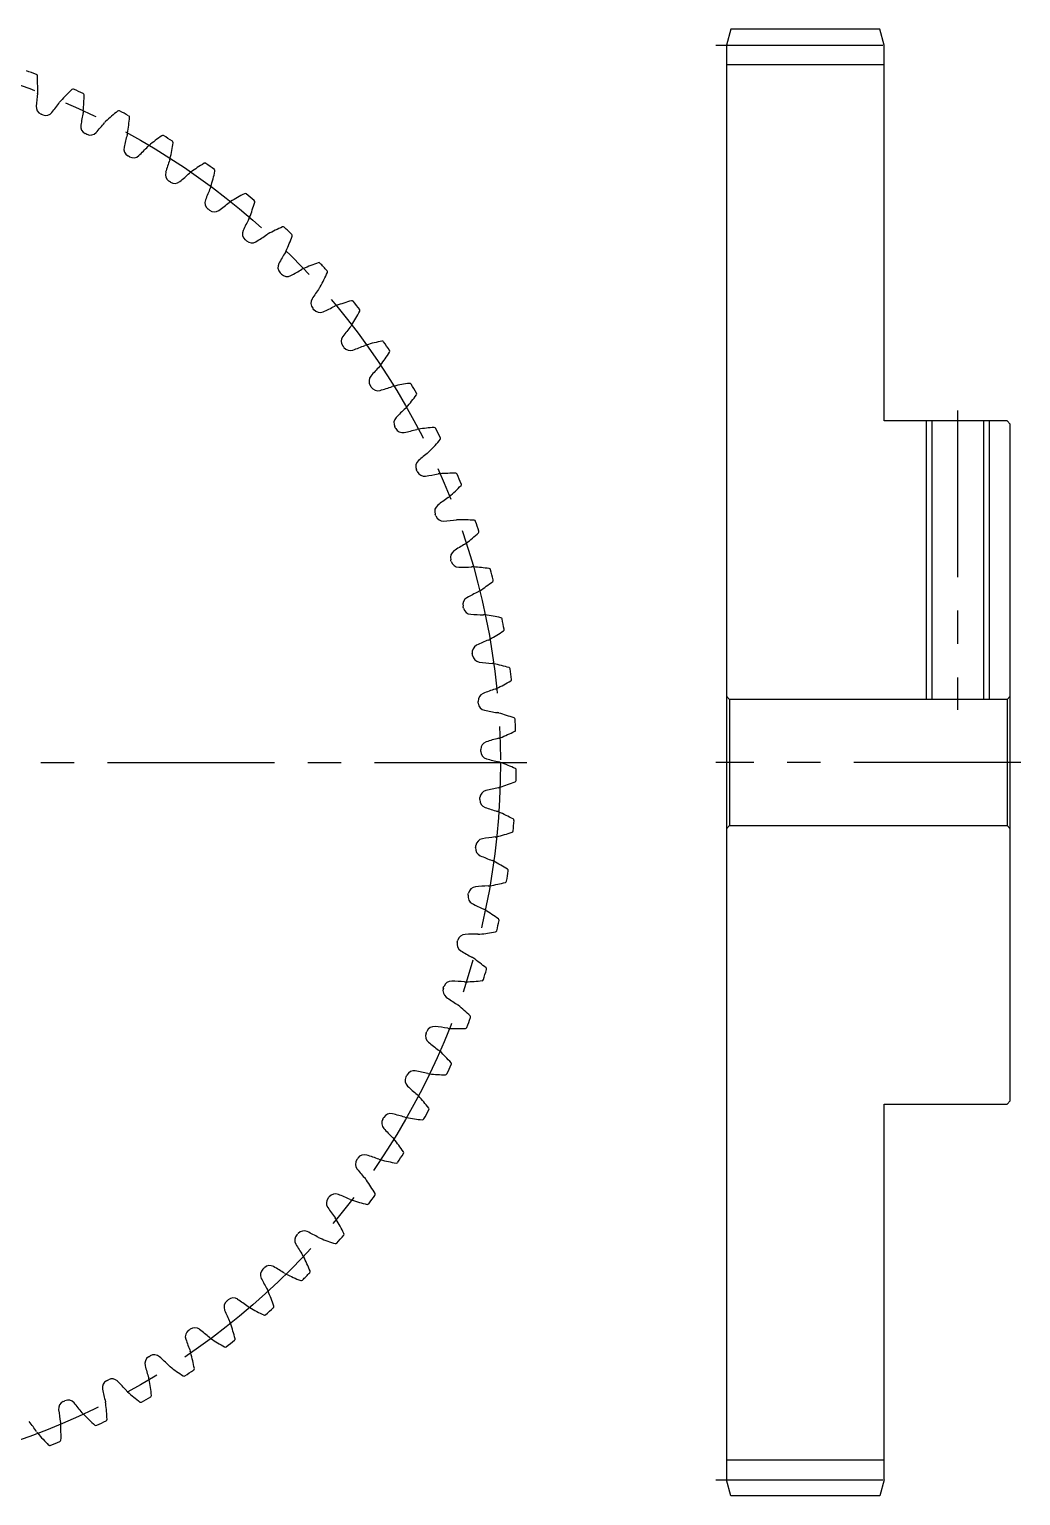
# Model space of a CAD drawing. Extents: x -1 to 188, y -8 to 150.
# Drawn here: x 93.2 to 187.5, y 10 to 149.5 of the extents above; entities that cross this region are included whole.
import ezdxf

# ---------------------------------------------------------------- set-up
doc = ezdxf.new("R2010")
doc.units = 0
doc.header["$LTSCALE"] = 0.5
doc.linetypes.add('CENTER', pattern=[50.8, 31.75, -6.35, 6.35, -6.35])
for name, color, linetype in [('MSM_CENTER', 1, 'CENTER'), ('MSM_CONTINUOUS', 7, 'CONTINUOUS'), ('MSM_NARROW', 5, 'CONTINUOUS')]:
    doc.layers.add(name, color=color, linetype=linetype)

msp = doc.modelspace()

# ---------------------------------------------------------------- linework, layer by layer
at = {"layer": 'MSM_CENTER'}
for p, q in [((158.5, 148), (175.5, 148)), ((181.5, 113.25), (181.5, 84.75)), ((-1, 79.75), (140.5, 79.75)), ((187.5, 79.75), (158.5, 79.75)), ((158.5, 11.5), (175.5, 11.5))]:
    msp.add_line(p, q, dxfattribs=at)
msp.add_circle((69.75, 79.75), 68.25, dxfattribs=at)
at = {"layer": 'MSM_CONTINUOUS'}
for p, q in [((159.9, 149.5), (159.5, 148)), ((174.1, 149.5), (159.9, 149.5)), ((174.5, 148), (174.1, 149.5)), ((159.5, 148), (159.5, 11.5)), ((174.5, 112.25), (174.5, 148)), ((174.5, 146.12), (159.5, 146.12)), ((186.2, 112.25), (174.5, 112.25)), ((179.04, 112.25), (179.04, 85.75)), ((183.96, 112.25), (183.96, 85.75)), ((186.5, 111.95), (186.2, 112.25)), ((186.5, 47.55), (186.5, 111.95)), ((159.5, 86.05), (159.8, 85.75)), ((159.8, 85.75), (159.8, 73.75)), ((186.2, 85.75), (159.8, 85.75)), ((186.2, 85.75), (186.5, 86.05)), ((186.2, 85.75), (186.2, 73.75)), ((159.8, 73.75), (159.5, 73.45)), ((159.8, 73.75), (186.2, 73.75)), ((186.5, 73.45), (186.2, 73.75)), ((186.2, 47.25), (186.5, 47.55)), ((174.5, 11.5), (174.5, 47.25)), ((174.5, 47.25), (186.2, 47.25)), ((174.5, 13.38), (159.5, 13.38)), ((159.9, 10), (159.5, 11.5)), ((174.5, 11.5), (174.1, 10)), ((174.1, 10), (159.9, 10))]:
    msp.add_line(p, q, dxfattribs=at)
for centre, radius, start, end in [((69.75, 79.75), 69.75, 69.8096, 70.63), ((93.77, 145.07), 0.15, 3.0511, 69.8097), ((71.2, 143.87), 22.75, 359.2308, 3.051), ((112.85, 127.25), 22.75, 133.4326, 137.2527), ((97.31, 143.66), 0.15, 66.6739, 133.4325), ((69.75, 79.75), 69.75, 65.8536, 66.6739), ((113.95, 140.5), 20.22, 171.7576, 175.2166), ((92.71, 143.58), 1.25, 351.7069, 359.2308), ((79.53, 154.24), 20.22, 321.267, 324.7259), ((97.06, 141.85), 1.25, 137.2527, 144.7766), ((98.22, 143.26), 0.15, 359.0949, 65.8534), ((75.62, 143.62), 22.75, 355.2747, 359.0949), ((94.55, 142.13), 0.75, 175.2166, 248.3197), ((69.75, 79.75), 66.37, 68.1638, 68.3197), ((94.72, 142.06), 0.75, 248.1638, 321.2669), ((118.04, 137.31), 20.22, 167.8015, 171.2605), ((97.06, 141.85), 1.25, 347.7508, 355.2747), ((116.02, 124.16), 22.75, 129.4765, 133.2967), ((101.65, 141.61), 0.15, 62.7179, 129.4765), ((69.75, 79.75), 69.75, 61.8975, 62.7179), ((80.02, 143.06), 22.75, 351.3187, 355.1389), ((102.54, 141.14), 0.15, 355.139, 61.8974), ((98.79, 140.27), 0.75, 171.2605, 244.3637), ((69.75, 79.75), 66.37, 64.2078, 64.3637), ((98.96, 140.19), 0.75, 244.2078, 317.3109), ((84.64, 153.39), 20.22, 317.3109, 320.7699), ((101.27, 139.81), 1.25, 133.2967, 140.8206), ((101.27, 139.81), 1.25, 343.7948, 351.3187), ((102.9, 138.12), 0.75, 167.3045, 240.4076), ((121.89, 133.84), 20.22, 163.8455, 167.3045), ((89.69, 152.19), 20.22, 313.3549, 316.8139), ((105.34, 137.5), 1.25, 129.3406, 136.8645), ((118.97, 120.86), 22.75, 125.5205, 129.3407), ((105.84, 139.26), 0.15, 58.7618, 125.5205), ((69.75, 79.75), 69.75, 57.9415, 58.7618), ((84.36, 142.2), 22.75, 347.3626, 351.1828), ((106.69, 138.74), 0.15, 351.1829, 57.9414), ((69.75, 79.75), 66.37, 60.2517, 60.4076), ((103.06, 138.03), 0.75, 240.2517, 313.3549), ((125.5, 130.11), 20.22, 159.8894, 163.3484), ((105.34, 137.5), 1.25, 339.8388, 347.3627), ((121.69, 117.37), 22.75, 121.5644, 125.3846), ((109.86, 136.63), 0.15, 54.8058, 121.5644), ((69.75, 79.75), 69.75, 53.9854, 54.8058), ((106.85, 135.69), 0.75, 163.3484, 236.4516), ((94.64, 150.64), 20.22, 309.3988, 312.8578), ((109.24, 134.9), 1.25, 125.3846, 132.9085), ((88.63, 141.04), 22.75, 343.4066, 347.2268), ((110.67, 136.05), 0.15, 347.2269, 53.9853), ((69.75, 79.75), 66.37, 56.2957, 56.4516), ((107, 135.59), 0.75, 236.2957, 309.3988), ((128.84, 126.15), 20.22, 155.9334, 159.3924), ((109.24, 134.9), 1.25, 335.8827, 343.4066), ((110.62, 133), 0.75, 159.3924, 232.4955), ((99.47, 148.75), 20.22, 305.4428, 308.9018), ((112.95, 132.05), 1.25, 121.4286, 128.9525), ((124.17, 113.7), 22.75, 117.6084, 121.4286), ((113.69, 133.72), 0.15, 50.8497, 117.6084), ((69.75, 79.75), 69.75, 50.0294, 50.8497), ((92.82, 139.6), 22.75, 339.4506, 343.2707), ((114.46, 133.09), 0.15, 343.2709, 50.0295), ((69.75, 79.75), 66.37, 52.3396, 52.4955), ((110.76, 132.89), 0.75, 232.3396, 305.4428), ((131.9, 121.96), 20.22, 151.9774, 155.4363), ((112.95, 132.05), 1.25, 331.9267, 339.4506), ((114.19, 130.05), 0.75, 155.4364, 228.5395), ((104.16, 146.54), 20.22, 301.4867, 304.9457), ((116.46, 128.94), 1.25, 117.4725, 124.9964), ((126.38, 109.86), 22.75, 113.6523, 117.4725), ((117.31, 130.56), 0.15, 46.8937, 113.6523), ((69.75, 79.75), 69.75, 46.0733, 46.8937), ((96.89, 137.86), 22.75, 335.4945, 339.3147), ((118.03, 129.88), 0.15, 339.3147, 46.0735), ((69.75, 79.75), 66.37, 48.3836, 48.5395), ((114.33, 129.93), 0.75, 228.3836, 301.4868), ((116.46, 128.94), 1.25, 327.9706, 335.4945), ((117.56, 126.87), 0.75, 151.4803, 224.5834), ((134.67, 117.57), 20.22, 148.0213, 151.4803), ((128.32, 105.88), 22.75, 109.6963, 113.5165), ((120.7, 127.16), 0.15, 42.9376, 109.6963), ((69.75, 79.75), 69.75, 42.1173, 42.9376), ((69.75, 79.75), 66.37, 44.4275, 44.5834), ((117.69, 126.74), 0.75, 224.4275, 297.5307), ((108.69, 144.01), 20.22, 297.5307, 300.9897), ((119.74, 125.6), 1.25, 113.5165, 121.0404), ((100.84, 135.85), 22.75, 331.5385, 335.3586), ((121.38, 126.43), 0.15, 335.3586, 42.1172), ((137.12, 113), 20.22, 144.0653, 147.5243), ((119.74, 125.6), 1.25, 324.0146, 331.5385), ((120.7, 123.46), 0.75, 147.5243, 220.6274), ((69.75, 79.75), 66.37, 40.4715, 40.6274), ((120.81, 123.32), 0.75, 220.4715, 293.5746), ((113.03, 141.17), 20.22, 293.5746, 297.0336), ((122.78, 122.04), 1.25, 109.5604, 117.0843), ((129.98, 101.78), 22.75, 105.7403, 109.5604), ((123.85, 123.53), 0.15, 38.9816, 105.7402), ((69.75, 79.75), 69.75, 38.1613, 38.9816), ((124.47, 122.75), 0.15, 331.4027, 38.1614), ((122.78, 122.04), 1.25, 320.0585, 327.5824), ((104.63, 133.57), 22.75, 327.5824, 331.4026), ((123.59, 119.84), 0.75, 143.5682, 216.6714), ((139.26, 108.27), 20.22, 140.1092, 143.5682), ((69.75, 79.75), 66.37, 36.5155, 36.6714), ((123.7, 119.69), 0.75, 216.5155, 289.6186), ((117.16, 138.03), 20.22, 289.6186, 293.0776), ((125.58, 118.28), 1.25, 105.6044, 113.1283), ((131.36, 97.57), 22.75, 101.7842, 105.6044), ((108.26, 131.04), 22.75, 323.6264, 327.4466), ((126.75, 119.7), 0.15, 35.0256, 101.7842), ((69.75, 79.75), 69.75, 34.2052, 35.0256), ((127.31, 118.88), 0.15, 327.4466, 34.2051), ((141.06, 103.41), 20.22, 136.1532, 139.6122), ((125.58, 118.28), 1.25, 316.1025, 323.6264), ((126.23, 116.03), 0.75, 139.6122, 212.7153), ((132.44, 93.28), 22.75, 97.8282, 101.6484), ((129.37, 115.67), 0.15, 31.0695, 97.8282), ((69.75, 79.75), 66.37, 32.5594, 32.7153), ((126.33, 115.87), 0.75, 212.5594, 285.6626), ((121.07, 134.62), 20.22, 285.6626, 289.1216), ((128.1, 114.34), 1.25, 101.6483, 109.1722), ((111.71, 128.26), 22.75, 319.6703, 323.4905), ((69.75, 79.75), 69.75, 30.2492, 31.0695), ((129.87, 114.81), 0.15, 323.4905, 30.2491), ((142.52, 98.44), 20.22, 132.1971, 135.6561), ((128.1, 114.34), 1.25, 312.1464, 319.6704), ((128.6, 112.05), 0.75, 135.6561, 208.7593), ((69.75, 79.75), 66.37, 28.6034, 28.7593), ((133.23, 88.92), 22.75, 93.8721, 97.6923), ((131.7, 111.47), 0.15, 27.1135, 93.8721), ((128.68, 111.89), 0.75, 208.6034, 281.7065), ((124.73, 130.95), 20.22, 281.7065, 285.1655), ((130.35, 110.23), 1.25, 97.6923, 105.2162), ((114.96, 125.25), 22.75, 315.7143, 319.5345), ((69.75, 79.75), 69.75, 26.2931, 27.1135), ((132.15, 110.58), 0.15, 319.5345, 26.2932), ((143.64, 93.37), 20.22, 128.2411, 131.7001), ((130.35, 110.23), 1.25, 308.1904, 315.7143), ((130.68, 107.91), 0.75, 131.7001, 204.8032), ((69.75, 79.75), 66.37, 24.6473, 24.8032), ((130.76, 107.74), 0.75, 204.6473, 277.7505), ((128.13, 127.04), 20.22, 277.7505, 281.2095), ((132.31, 105.98), 1.25, 93.7362, 101.2601), ((133.71, 84.52), 22.75, 89.9161, 93.7363), ((117.99, 122.02), 22.75, 311.7582, 315.5784), ((133.74, 107.12), 0.15, 23.1574, 89.9161), ((69.75, 79.75), 69.75, 22.3371, 23.1574), ((134.13, 106.2), 0.15, 315.5784, 22.337), ((144.4, 88.24), 20.22, 124.285, 127.744), ((132.31, 105.98), 1.25, 304.2344, 311.7583), ((132.48, 103.64), 0.75, 127.744, 200.8472), ((69.75, 79.75), 66.37, 20.6913, 20.8472), ((132.55, 103.47), 0.75, 200.6913, 273.7944), ((131.26, 122.9), 20.22, 273.7944, 277.2534), ((133.97, 101.6), 1.25, 89.7802, 97.3041), ((133.89, 80.1), 22.75, 85.96, 89.7802), ((135.48, 102.64), 0.15, 19.2014, 85.96), ((69.75, 79.75), 69.75, 18.381, 19.2014), ((144.81, 83.07), 20.22, 120.329, 123.788), ((133.97, 101.6), 1.25, 300.2783, 307.8022), ((120.79, 118.59), 22.75, 307.8022, 311.6224), ((135.8, 101.7), 0.15, 311.6225, 18.3811), ((133.98, 99.25), 0.75, 123.788, 196.8911), ((69.75, 79.75), 66.37, 16.7352, 16.8911), ((134.03, 99.08), 0.75, 196.7352, 269.8384), ((134.09, 118.55), 20.22, 269.8384, 273.2974), ((135.32, 97.12), 1.25, 85.8242, 93.3481), ((133.76, 75.67), 22.75, 82.004, 85.8242), ((136.9, 98.05), 0.15, 15.2453, 82.004), ((69.75, 79.75), 69.75, 14.425, 15.2453), ((123.35, 114.98), 22.75, 303.8462, 307.6663), ((137.16, 97.09), 0.15, 307.6663, 14.4251), ((135.17, 94.78), 0.75, 119.832, 192.9351), ((144.86, 77.88), 20.22, 116.373, 119.8319), ((135.32, 97.12), 1.25, 296.3223, 303.8462), ((69.75, 79.75), 66.37, 12.7792, 12.9351), ((135.21, 94.6), 0.75, 192.7792, 265.8823), ((136.61, 114.02), 20.22, 265.8823, 269.3413), ((136.36, 92.55), 1.25, 81.8681, 89.392), ((133.32, 71.27), 22.75, 78.048, 81.8681), ((138, 93.38), 0.15, 11.2893, 78.048), ((125.65, 111.2), 22.75, 299.8901, 303.7103), ((69.75, 79.75), 69.75, 10.4689, 11.2893), ((138.19, 92.4), 0.15, 303.7103, 10.4691), ((136.05, 90.23), 0.75, 115.8759, 188.979), ((144.55, 72.71), 20.22, 112.4169, 115.8759), ((136.36, 92.55), 1.25, 292.3662, 299.8901), ((69.75, 79.75), 66.37, 8.8232, 8.979), ((136.08, 90.05), 0.75, 188.8232, 261.9263), ((138.82, 109.33), 20.22, 261.9263, 265.3853), ((137.09, 87.93), 1.25, 77.9121, 85.436), ((132.59, 66.9), 22.75, 74.0919, 77.9121), ((138.78, 88.63), 0.15, 7.3332, 74.0919), ((69.75, 79.75), 69.75, 6.5129, 7.3332), ((143.89, 67.56), 20.22, 108.4609, 111.9199), ((137.09, 87.93), 1.25, 288.4102, 295.9341), ((127.68, 107.26), 22.75, 295.9341, 299.7542), ((138.9, 87.64), 0.15, 299.7542, 6.513), ((136.62, 85.63), 0.75, 111.9199, 185.023), ((69.75, 79.75), 66.37, 4.8671, 5.023), ((136.63, 85.45), 0.75, 184.8671, 257.9703), ((140.69, 104.49), 20.22, 257.9703, 261.4292), ((137.49, 83.26), 1.25, 73.956, 81.4799), ((131.55, 62.59), 22.75, 70.1359, 73.956), ((139.23, 83.85), 0.15, 3.3772, 70.1359), ((69.75, 79.75), 69.75, 2.5569, 3.3772), ((129.45, 103.2), 22.75, 291.978, 295.7982), ((139.28, 82.85), 0.15, 295.7981, 2.557), ((136.86, 81), 0.75, 107.9638, 181.067), ((69.75, 79.75), 66.37, 0.9111, 1.067), ((142.87, 62.48), 20.22, 104.5048, 107.9638), ((137.49, 83.26), 1.25, 284.4541, 291.978), ((136.87, 80.82), 0.75, 180.9111, 254.0142), ((142.23, 99.54), 20.22, 254.0142, 257.4732), ((137.57, 78.58), 1.25, 70, 77.5239), ((130.22, 58.37), 22.75, 66.1798, 70), ((139.35, 79.05), 0.15, 359.4212, 66.1798), ((69.75, 79.75), 69.75, 358.6008, 359.4212), ((136.79, 76.37), 0.75, 104.0078, 177.1109), ((141.5, 57.47), 20.22, 100.5488, 104.0078), ((137.57, 78.58), 1.25, 280.4981, 288.022), ((130.92, 99.03), 22.75, 288.022, 291.8422), ((139.33, 78.05), 0.15, 291.8423, 358.6009), ((69.75, 79.75), 66.37, 356.955, 357.1109), ((136.78, 76.18), 0.75, 176.955, 250.0582), ((143.42, 94.49), 20.22, 250.0582, 253.5172), ((137.33, 73.9), 1.25, 66.0439, 73.5678), ((128.6, 54.25), 22.75, 62.2238, 66.044), ((139.13, 74.25), 0.15, 355.4651, 62.2238), ((69.75, 79.75), 69.75, 354.6448, 355.4651), ((139.8, 52.58), 20.22, 96.5927, 100.0517), ((137.33, 73.9), 1.25, 276.542, 284.066), ((132.11, 94.76), 22.75, 284.0659, 287.8861), ((139.05, 73.25), 0.15, 287.8861, 354.6449), ((136.37, 71.57), 0.75, 172.999, 246.1021), ((69.75, 79.75), 66.37, 352.999, 353.1549), ((136.4, 71.75), 0.75, 100.0517, 173.1549), ((144.26, 89.37), 20.22, 246.1021, 249.5611), ((136.77, 69.25), 1.25, 62.0879, 69.6118), ((126.7, 50.25), 22.75, 58.2677, 62.0879), ((138.43, 68.49), 0.15, 283.9301, 350.6888), ((69.75, 79.75), 69.75, 350.6887, 351.5091), ((138.59, 69.47), 0.15, 351.5091, 58.2677), ((135.65, 66.99), 0.75, 169.0429, 242.1461), ((69.75, 79.75), 66.37, 349.0429, 349.1988), ((135.69, 67.17), 0.75, 96.0957, 169.1988), ((137.75, 47.81), 20.22, 92.6367, 96.0957), ((136.77, 69.25), 1.25, 272.586, 280.1099), ((132.99, 90.42), 22.75, 280.1099, 283.9301), ((144.75, 84.21), 20.22, 242.1461, 245.6051), ((135.88, 64.66), 1.25, 58.1319, 65.6558), ((124.53, 46.39), 22.75, 54.3117, 58.1319), ((69.75, 79.75), 69.75, 346.7327, 347.553), ((137.71, 64.75), 0.15, 347.553, 54.3117), ((69.75, 79.75), 66.37, 345.0869, 345.2428), ((134.66, 62.65), 0.75, 92.1396, 165.2428), ((135.39, 43.19), 20.22, 88.6806, 92.1396), ((135.88, 64.66), 1.25, 268.63, 276.1539), ((133.58, 86.04), 22.75, 276.1538, 279.974), ((137.49, 63.78), 0.15, 279.974, 346.7328), ((134.61, 62.48), 0.75, 165.0869, 238.19), ((144.88, 79.02), 20.22, 238.19, 241.649), ((134.68, 60.13), 1.25, 54.1758, 61.6997), ((122.1, 42.69), 22.75, 50.3556, 54.1758), ((69.75, 79.75), 69.75, 342.7766, 343.597), ((136.52, 60.1), 0.15, 343.597, 50.3556), ((133.33, 58.21), 0.75, 88.1836, 161.2867), ((132.71, 38.75), 20.22, 84.7246, 88.1836), ((134.68, 60.13), 1.25, 264.6739, 272.1978), ((133.86, 81.62), 22.75, 272.1978, 276.018), ((136.23, 59.14), 0.15, 276.018, 342.7767), ((133.27, 58.04), 0.75, 161.1308, 234.234), ((69.75, 79.75), 66.37, 341.1308, 341.2867), ((144.65, 73.84), 20.22, 234.234, 237.693), ((133.18, 55.7), 1.25, 50.2198, 57.7437), ((119.42, 39.17), 22.75, 46.3996, 50.2198), ((131.69, 53.88), 0.75, 84.2276, 157.3307), ((129.73, 34.51), 20.22, 80.7686, 84.2275), ((133.18, 55.7), 1.25, 260.7179, 268.2418), ((133.84, 77.19), 22.75, 268.2418, 272.0619), ((134.65, 54.6), 0.15, 272.0619, 338.8207), ((69.75, 79.75), 69.75, 338.8206, 339.6409), ((135, 55.54), 0.15, 339.6409, 46.3996), ((131.62, 53.71), 0.75, 157.1748, 230.2779), ((69.75, 79.75), 66.37, 337.1748, 337.3307), ((144.06, 68.69), 20.22, 230.2779, 233.7369), ((131.37, 51.38), 1.25, 46.2637, 53.7876), ((116.5, 35.84), 22.75, 42.4436, 46.2637), ((129.76, 49.67), 0.75, 80.2715, 153.3747), ((126.47, 30.48), 20.22, 76.8125, 80.2715), ((69.75, 79.75), 69.75, 334.8646, 335.6849), ((133.18, 51.09), 0.15, 335.6849, 42.4436), ((129.67, 49.5), 0.75, 153.2188, 226.3219), ((69.75, 79.75), 66.37, 333.2188, 333.3747), ((143.12, 63.59), 20.22, 226.3219, 229.7809), ((131.37, 51.38), 1.25, 256.7618, 264.2857), ((133.51, 72.77), 22.75, 264.2857, 268.1059), ((132.76, 50.19), 0.15, 268.106, 334.8647), ((129.26, 47.19), 1.25, 42.3077, 49.8316), ((113.36, 32.72), 22.75, 38.4875, 42.3077), ((127.54, 45.6), 0.75, 76.3155, 149.4186), ((122.93, 26.68), 20.22, 72.8565, 76.3155), ((69.75, 79.75), 69.75, 330.9085, 331.7289), ((131.05, 46.78), 0.15, 331.7289, 38.4875), ((127.45, 45.44), 0.75, 149.2627, 222.3659), ((69.75, 79.75), 66.37, 329.2627, 329.4186), ((141.83, 58.56), 20.22, 222.3659, 225.8248), ((129.26, 47.19), 1.25, 252.8058, 260.3297), ((132.87, 68.39), 22.75, 260.3297, 264.1499), ((130.57, 45.91), 0.15, 264.1499, 330.9086), ((126.87, 43.17), 1.25, 38.3516, 45.8755), ((110.01, 29.82), 22.75, 34.5315, 38.3516), ((124.94, 41.54), 0.75, 145.3067, 218.4098), ((69.75, 79.75), 66.37, 325.3067, 325.4626), ((125.04, 41.69), 0.75, 72.3594, 145.4626), ((119.14, 23.14), 20.22, 68.9004, 72.3594), ((126.87, 43.17), 1.25, 248.8497, 256.3736), ((131.94, 64.06), 22.75, 256.3736, 260.1938), ((69.75, 79.75), 69.75, 326.9525, 327.7728), ((128.63, 42.63), 0.15, 327.7728, 34.5315), ((140.2, 53.64), 20.22, 218.4098, 221.8688), ((128.09, 41.79), 0.15, 260.1938, 326.9526), ((124.21, 39.31), 1.25, 34.3956, 41.9195), ((106.47, 27.16), 22.75, 30.5754, 34.3956), ((122.17, 37.83), 0.75, 141.3506, 214.4538), ((69.75, 79.75), 66.37, 321.3506, 321.5065), ((122.29, 37.97), 0.75, 68.4034, 141.5065), ((115.12, 19.86), 20.22, 64.9444, 68.4034), ((124.21, 39.31), 1.25, 244.8937, 252.4176), ((130.71, 59.81), 22.75, 252.4176, 256.2378), ((125.33, 37.86), 0.15, 256.2378, 322.9965), ((69.75, 79.75), 69.75, 322.9964, 323.8168), ((125.93, 38.66), 0.15, 323.8168, 30.5754), ((138.23, 48.84), 20.22, 214.4538, 217.9128), ((121.29, 35.65), 1.25, 30.4396, 37.9634), ((102.75, 24.76), 22.75, 26.6194, 30.4396), ((69.75, 79.75), 66.37, 317.3946, 317.5505), ((119.28, 34.44), 0.75, 64.4473, 137.5505), ((110.88, 16.88), 20.22, 60.9883, 64.4473), ((122.96, 34.88), 0.15, 319.8607, 26.6194), ((119.16, 34.31), 0.75, 137.3946, 210.4977), ((135.93, 44.19), 20.22, 210.4977, 213.9567), ((121.29, 35.65), 1.25, 240.9377, 248.4616), ((129.19, 55.65), 22.75, 248.4615, 252.2817), ((122.31, 34.13), 0.15, 252.2817, 319.0405), ((69.75, 79.75), 69.75, 319.0404, 319.8607), ((118.13, 32.2), 1.25, 26.4835, 34.0074), ((98.88, 22.61), 22.75, 22.6633, 26.4835), ((115.9, 31.01), 0.75, 133.4385, 206.5417), ((69.75, 79.75), 66.37, 313.4385, 313.5944), ((116.04, 31.14), 0.75, 60.4913, 133.5944), ((106.44, 14.19), 20.22, 57.0323, 60.4913), ((118.13, 32.2), 1.25, 236.9816, 244.5055), ((127.38, 51.61), 22.75, 244.5055, 248.3257), ((69.75, 79.75), 69.75, 315.0843, 315.9047), ((119.74, 31.32), 0.15, 315.9047, 22.6633), ((133.32, 39.71), 20.22, 206.5417, 210.0007), ((114.73, 28.98), 1.25, 22.5275, 30.0514), ((94.87, 20.74), 22.75, 18.7073, 22.5275), ((119.04, 30.61), 0.15, 248.3257, 315.0844), ((112.43, 27.94), 0.75, 129.4825, 202.5856), ((69.75, 79.75), 66.37, 309.4825, 309.6384), ((112.57, 28.06), 0.75, 56.5352, 129.6384), ((101.83, 11.81), 20.22, 53.0763, 56.5352), ((114.73, 28.98), 1.25, 233.0256, 240.5495), ((116.28, 27.99), 0.15, 311.9486, 18.7073), ((130.41, 35.42), 20.22, 202.5856, 206.0446), ((111.12, 25.99), 1.25, 18.5714, 26.0953), ((125.31, 47.7), 22.75, 240.5495, 244.3696), ((115.53, 27.32), 0.15, 244.3696, 311.1284), ((69.75, 79.75), 69.75, 311.1283, 311.9486), ((108.75, 25.12), 0.75, 125.5264, 198.6296), ((69.75, 79.75), 66.37, 305.5264, 305.6823), ((108.9, 25.23), 0.75, 52.5792, 125.6823), ((97.07, 9.76), 20.22, 49.1202, 52.5792), ((90.74, 19.14), 22.75, 14.7512, 18.5714), ((127.21, 31.34), 20.22, 198.6296, 202.0886), ((107.31, 23.27), 1.25, 14.6154, 22.1393), ((111.12, 25.99), 1.25, 229.0695, 236.5934), ((122.96, 43.94), 22.75, 236.5934, 240.4136), ((111.8, 24.29), 0.15, 240.4136, 307.1723), ((69.75, 79.75), 69.75, 307.1722, 307.9926), ((112.59, 24.9), 0.15, 307.9926, 14.7512), ((104.89, 22.56), 0.75, 121.5704, 194.6735), ((123.73, 27.49), 20.22, 194.6735, 198.1325), ((69.75, 79.75), 66.37, 301.5704, 301.7263), ((105.05, 22.66), 0.75, 48.6232, 121.7263), ((92.18, 8.04), 20.22, 45.1642, 48.6232), ((107.31, 23.27), 1.25, 225.1135, 232.6374), ((86.51, 17.84), 22.75, 10.7952, 14.6154), ((100.86, 20.27), 0.75, 117.6144, 190.7175), ((69.75, 79.75), 66.37, 297.6144, 297.7703), ((101.03, 20.36), 0.75, 44.6671, 117.7703), ((103.33, 20.81), 1.25, 10.6593, 18.1832), ((82.2, 16.83), 22.75, 6.8392, 10.6593), ((120.36, 40.36), 22.75, 232.6374, 236.4575), ((107.88, 21.52), 0.15, 236.4575, 303.2163), ((69.75, 79.75), 69.75, 303.2162, 304.0365), ((108.71, 22.07), 0.15, 304.0365, 10.7952), ((120, 23.89), 20.22, 190.7175, 194.1765), ((87.18, 6.67), 20.22, 41.2081, 44.6671), ((103.33, 20.81), 1.25, 221.1574, 228.6813), ((117.53, 36.96), 22.75, 228.6813, 232.5015), ((104.63, 19.52), 0.15, 300.0805, 6.8392), ((96.69, 18.27), 0.75, 113.6583, 186.7615), ((116.02, 20.56), 20.22, 186.7615, 190.2205), ((69.75, 79.75), 66.37, 293.6583, 293.8142), ((96.85, 18.34), 0.75, 40.7111, 113.8142), ((82.09, 5.64), 20.22, 37.2521, 40.7111), ((99.18, 18.63), 1.25, 6.7033, 14.2272), ((77.83, 16.12), 22.75, 2.8831, 6.7033), ((103.77, 19.03), 0.15, 232.5015, 299.2603), ((69.75, 79.75), 69.75, 299.2602, 300.0805), ((76.95, 4.96), 20.22, 33.296, 36.755), ((94.9, 16.75), 1.25, 2.7473, 10.2711), ((73.42, 15.72), 22.75, 358.9271, 2.7473), ((99.18, 18.63), 1.25, 217.2014, 224.7253), ((114.46, 33.77), 22.75, 224.7253, 228.5455), ((69.75, 79.75), 69.75, 295.3041, 296.1245), ((100.4, 17.26), 0.15, 296.1245, 2.8831), ((94.9, 16.75), 1.25, 213.2453, 220.7692), ((111.18, 30.79), 22.75, 220.7692, 224.5894), ((99.5, 16.83), 0.15, 228.5455, 295.3042), ((95.09, 14.93), 0.15, 224.5894, 291.3482), ((69.75, 79.75), 69.75, 291.3481, 292.1684), ((96.01, 15.29), 0.15, 292.1684, 358.9271)]:
    msp.add_arc(centre, radius, start, end, dxfattribs=at)
at = {"layer": 'MSM_NARROW'}
for p, q in [((178.5, 112.25), (178.5, 85.75)), ((184.5, 112.25), (184.5, 85.75))]:
    msp.add_line(p, q, dxfattribs=at)

doc.saveas('drawing.dxf')
